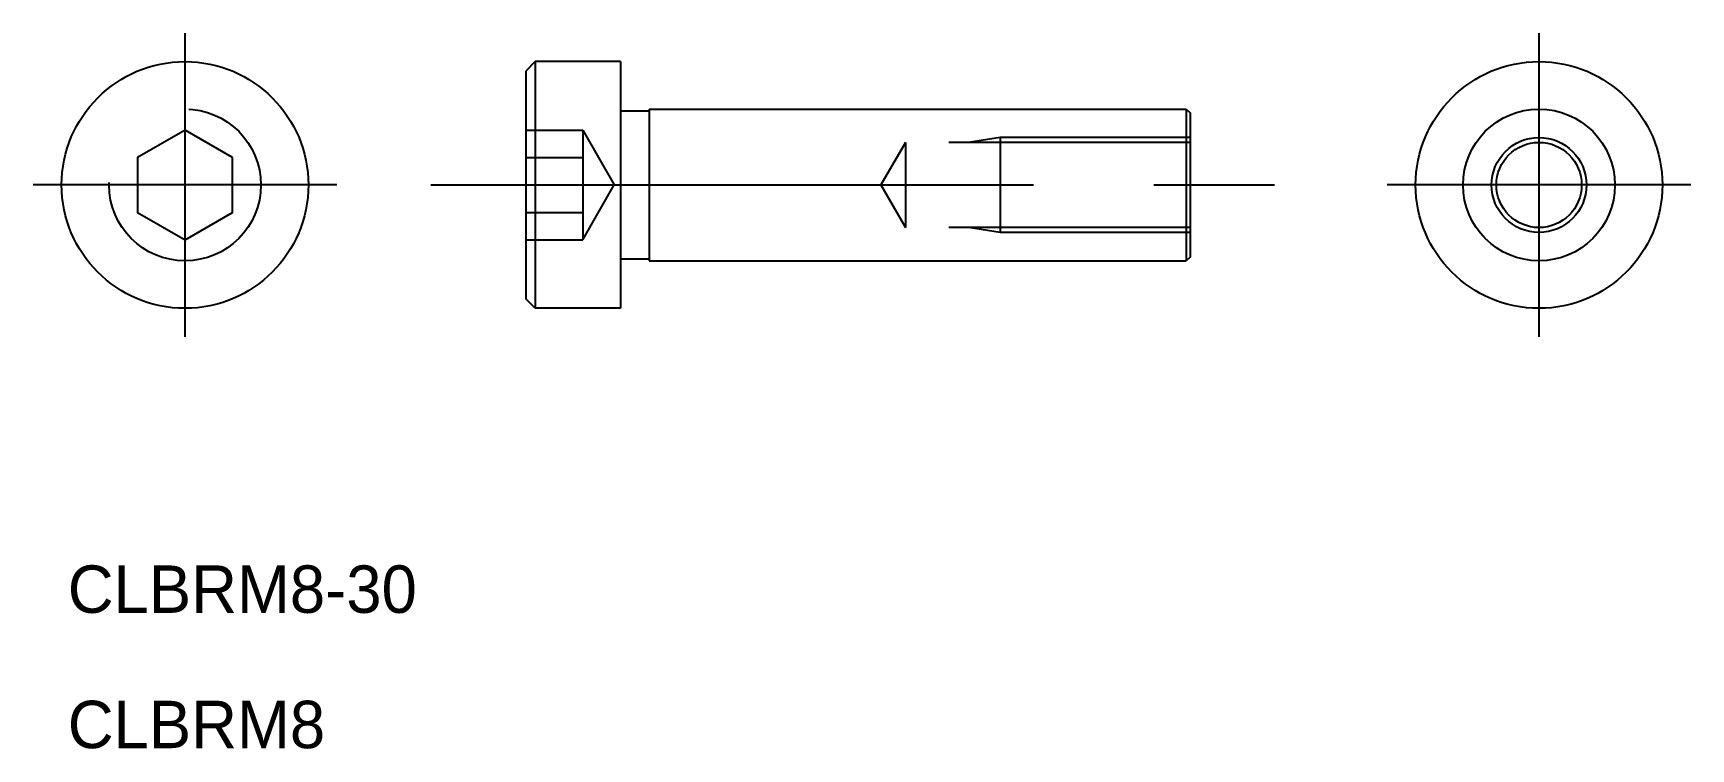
# Model space of a CAD drawing. Extents: x 657.5 to 744.8, y 668.2 to 705.9.
import ezdxf

# ---------------------------------------------------------------- set-up
doc = ezdxf.new("R2010")
doc.units = 0
doc.linetypes.add('CENTER', pattern=[50.8, 31.75, -6.35, 6.35, -6.35])
doc.linetypes.add('DASHED', pattern=[19.05, 12.7, -6.35])
doc.layers.get('0').update_dxf_attribs({"linetype": 'CONTINUOUS'})
doc.layers.add('CENTER', color=1, linetype='CENTER')

msp = doc.modelspace()

# ---------------------------------------------------------------- linework, layer by layer
at = {"color": 7, "linetype": 'CONTINUOUS'}
for p, q in [((683.96, 704.418), (683.46, 703.918)), ((683.96, 704.418), (683.96, 691.418)), ((688.46, 704.418), (683.96, 704.418)), ((688.46, 704.418), (688.46, 691.418)), ((683.46, 703.918), (683.46, 691.918)), ((688.46, 701.818), (689.96, 701.818)), ((689.96, 701.918), (689.96, 693.918)), ((689.96, 701.918), (718.26, 701.918)), ((718.26, 701.918), (718.46, 701.718)), ((718.26, 701.918), (718.26, 693.918)), ((718.46, 701.718), (718.46, 694.118)), ((688.46, 694.018), (689.96, 694.018)), ((689.96, 693.918), (718.26, 693.918)), ((718.46, 694.118), (718.26, 693.918)), ((683.96, 691.418), (683.46, 691.918)), ((688.46, 691.418), (683.96, 691.418))]:
    msp.add_line(p, q, dxfattribs=at)
at = {"color": 3, "linetype": 'DASHED'}
for p, q in [((683.46, 700.805), (686.46, 700.805)), ((686.46, 700.805), (686.46, 695.031)), ((686.46, 700.805), (688.127, 697.918)), ((703.46, 700.163), (702.164, 697.918)), ((718.46, 700.163), (703.46, 700.163)), ((703.46, 700.163), (703.46, 695.674)), ((708.46, 700.418), (706.793, 700.163)), ((718.46, 700.418), (708.46, 700.418)), ((708.46, 700.418), (708.46, 695.418)), ((683.46, 699.361), (686.46, 699.361)), ((686.46, 695.031), (688.127, 697.918)), ((702.164, 697.918), (703.46, 695.674)), ((683.46, 696.475), (686.46, 696.475)), ((718.46, 695.674), (703.46, 695.674)), ((708.46, 695.418), (706.793, 695.674)), ((718.46, 695.418), (708.46, 695.418)), ((683.46, 695.031), (686.46, 695.031))]:
    msp.add_line(p, q, dxfattribs=at)
at = {"color": 7, "linetype": 'CONTINUOUS'}
msp.add_lwpolyline([(668.007, 699.361), (665.507, 700.805), (663.007, 699.361), (663.007, 696.475), (665.507, 695.031), (668.007, 696.475)], close=True, dxfattribs=at)
for centre, radius in [((665.507, 697.918), 6.5), ((736.847, 697.918), 6.5), ((736.847, 697.918), 4), ((736.847, 697.918), 2.5)]:
    msp.add_circle(centre, radius, dxfattribs=at)
at = {"color": 3, "linetype": 'DASHED'}
msp.add_circle((665.507, 697.918), 4, dxfattribs=at)
at = {"color": 3, "linetype": 'CONTINUOUS'}
msp.add_circle((736.847, 697.918), 2.245, dxfattribs=at)
at = {"layer": 'CENTER', "color": 1, "linetype": 'CENTER'}
for p, q in [((665.507, 689.918), (665.507, 705.918)), ((736.847, 689.918), (736.847, 705.918)), ((673.507, 697.918), (657.507, 697.918)), ((678.46, 697.918), (723.46, 697.918)), ((744.847, 697.918), (728.847, 697.918))]:
    msp.add_line(p, q, dxfattribs=at)

# ---------------------------------------------------------------- texts
at = {"color": 7, "linetype": 'CONTINUOUS'}
for s, p in [('CLBRM8-30', (659.33, 675.37)), ('CLBRM8', (659.33, 668.239))]:
    msp.add_text(s, height=2.5, dxfattribs=at).set_placement(p)

doc.saveas('drawing.dxf')
